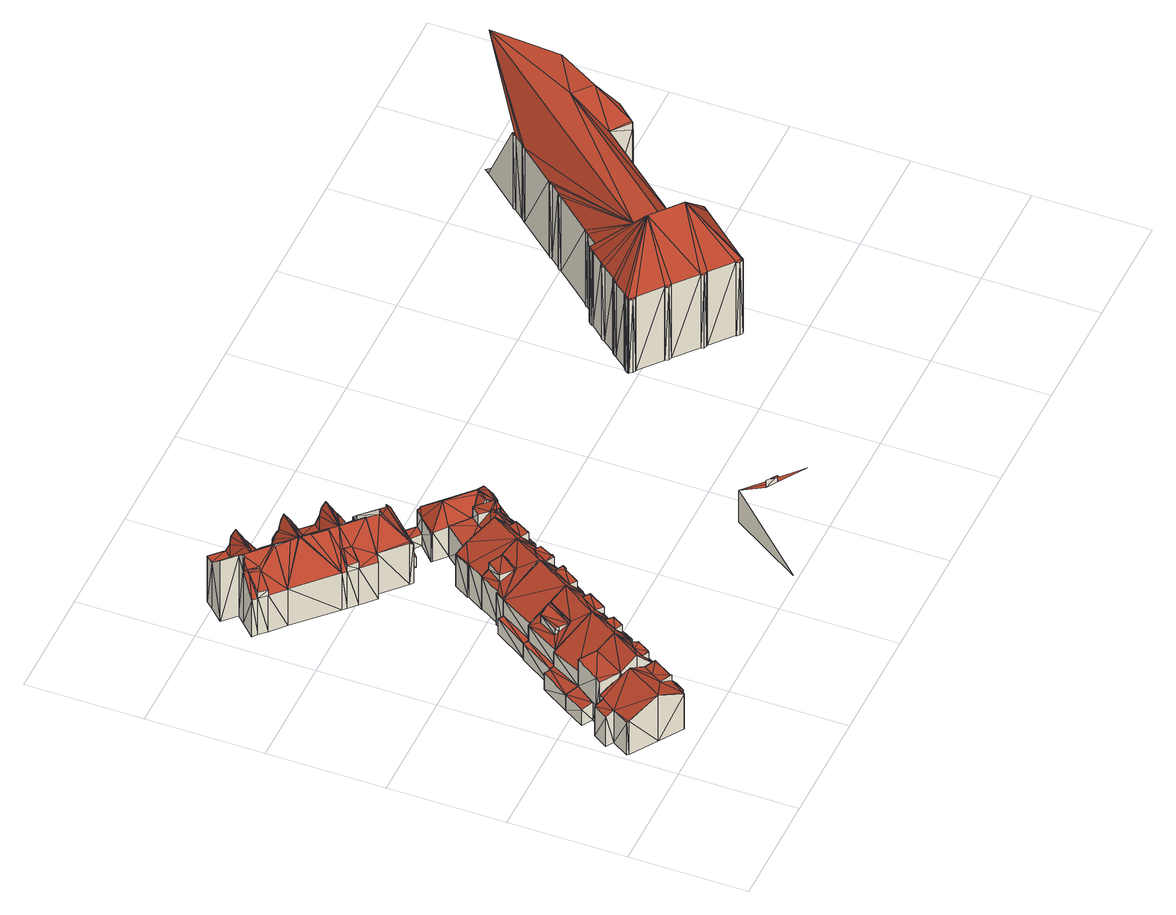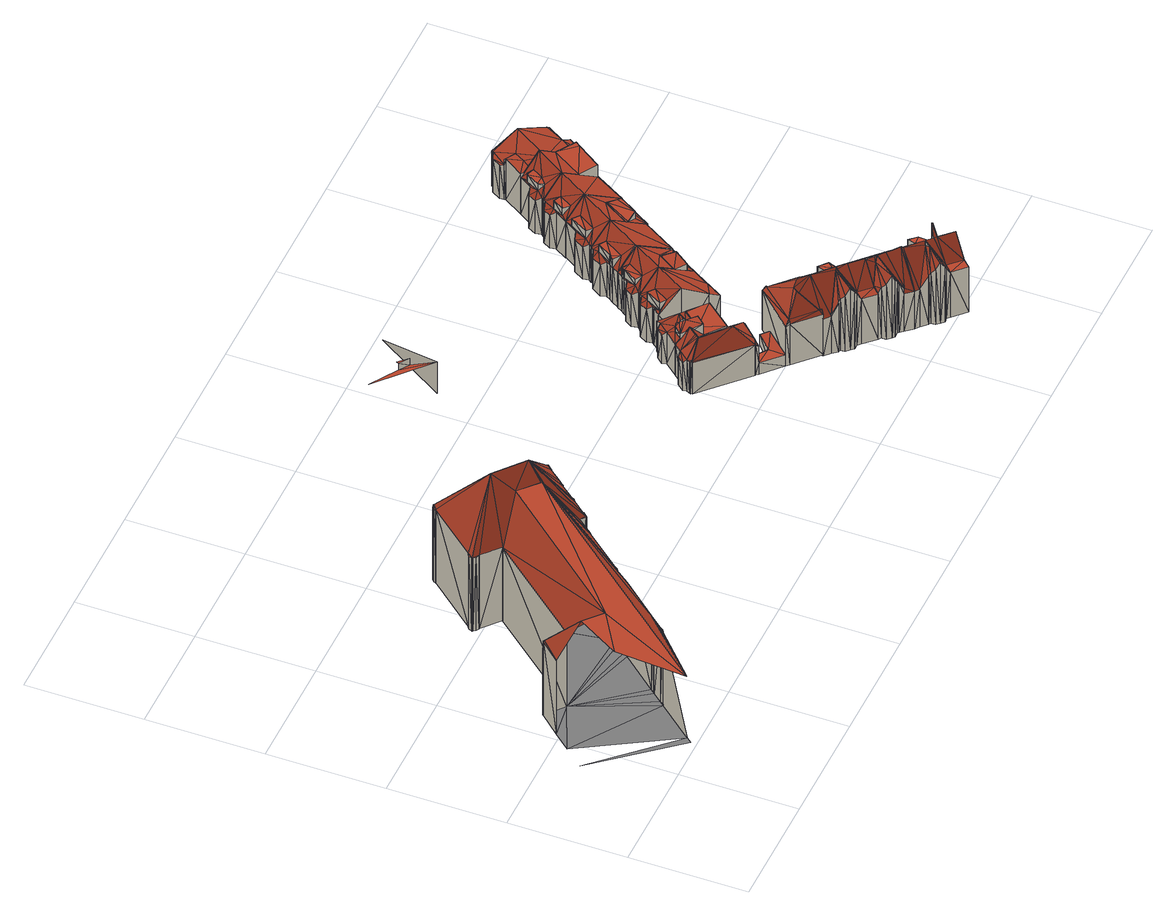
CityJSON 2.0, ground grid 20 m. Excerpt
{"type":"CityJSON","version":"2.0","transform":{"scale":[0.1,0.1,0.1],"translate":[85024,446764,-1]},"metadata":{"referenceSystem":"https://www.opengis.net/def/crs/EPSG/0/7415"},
"CityObjects":{
"building1":{"type":"Building","attributes":{"oorspronkelijk_bouwjaar":1929,"status":"Pand in gebruik","geconstateerd":false,"h_maaiveld":-0.25,"dak_type":"slanted","pw_datum":"2013-12-01","pw_actueel":"yes","pw_bron":"ahn3","reconstructie_methode":"tudelft3d-geoflow","versie_methode":"v21.03.1","kas_warenhuis":false,"ondergronds_type":"above ground","lod11_replace":false,"reconstruction_skipped":false},"geometry":[{"type":"Solid","lod":"2.2","boundaries":[[[[0,1,2]],[[3,4,5]],[[6,4,7]],[[5,4,1]],[[8,4,9]],[[7,4,8]],[[10,6,7]],[[6,1,4]],[[11,12,6]],[[13,12,11]],[[12,1,6]],[[14,15,2]],[[16,15,14]],[[14,2,12]],[[2,1,12]],[[1,17,5]],[[18,3,5]],[[19,18,5]],[[19,5,20]],[[20,5,17]],[[21,0,2]],[[22,21,2]],[[23,7,24]],[[24,7,8]],[[24,8,25]],[[25,8,9]],[[26,4,18]],[[18,4,3]],[[27,28,29]],[[29,28,12]],[[12,28,14]],[[30,6,31]],[[31,6,10]],[[32,1,21]],[[21,1,0]],[[33,11,6]],[[30,33,6]],[[20,17,1]],[[32,20,1]],[[34,15,16]],[[35,34,16]],[[35,16,14]],[[28,35,14]],[[29,12,36]],[[36,12,13]],[[27,37,28]],[[22,2,34]],[[34,2,15]],[[36,13,33]],[[33,13,11]],[[25,9,4]],[[26,25,4]],[[31,10,23]],[[23,10,7]],[[26,30,23]],[[26,32,30]],[[23,30,31]],[[25,26,24]],[[20,32,19]],[[26,23,24]],[[19,32,26]],[[18,19,26]],[[28,34,35]],[[22,34,28]],[[22,37,32]],[[22,28,37]],[[32,37,30]],[[37,38,30]],[[38,33,30]],[[21,22,32]],[[36,33,38]],[[29,38,37]],[[29,36,38]],[[29,37,27]]]],"semantics":{"surfaces":[{"type":"GroundSurface"},{"type":"WallSurface"},{"type":"RoofSurface"}],"values":[[0,0,0,0,0,0,0,0,0,0,0,0,0,0,0,0,1,1,1,1,1,1,1,1,1,1,1,1,1,1,1,1,1,1,1,1,1,1,1,1,1,1,1,1,1,1,1,1,1,1,1,1,1,1,2,2,2,2,2,2,2,2,2,2,2,2,2,2,2,2,2,2,2,2]]}}]},
"building2":{"type":"Building","attributes":{"oorspronkelijk_bouwjaar":1928,"status":"Pand in gebruik","geconstateerd":false,"h_maaiveld":-0.288,"dak_type":"slanted","pw_datum":"2013-12-01","pw_actueel":"yes","pw_bron":"ahn3","reconstructie_methode":"tudelft3d-geoflow","versie_methode":"v21.03.1","kas_warenhuis":false,"ondergronds_type":"above ground","lod11_replace":false,"reconstruction_skipped":false},"geometry":[{"type":"Solid","lod":"2.2","boundaries":[[[[39,40,41]],[[41,40,42]],[[43,39,44]],[[44,39,41]],[[45,41,13]],[[44,41,45]],[[44,45,46]],[[45,47,46]],[[47,48,49]],[[10,48,47]],[[50,51,49]],[[50,49,52]],[[47,49,46]],[[49,51,46]],[[53,50,54]],[[54,50,52]],[[55,46,51]],[[56,57,55]],[[55,57,46]],[[58,47,45]],[[59,58,45]],[[60,44,57]],[[57,44,46]],[[61,49,62]],[[62,49,48]],[[63,64,65]],[[66,63,65]],[[67,62,68]],[[68,62,10]],[[10,62,48]],[[54,52,49]],[[61,54,49]],[[55,51,53]],[[53,51,50]],[[69,13,70]],[[70,13,41]],[[70,41,71]],[[71,41,42]],[[66,65,72]],[[73,66,72]],[[74,75,63]],[[63,75,64]],[[75,74,76]],[[59,45,69]],[[69,45,13]],[[77,43,44]],[[60,77,44]],[[73,72,78]],[[68,10,58]],[[58,10,47]],[[71,42,79]],[[79,42,40]],[[79,40,39]],[[80,79,39]],[[80,39,43]],[[77,80,43]],[[56,55,67]],[[67,55,62]],[[59,60,58]],[[58,60,57]],[[62,55,61]],[[61,53,54]],[[61,55,53]],[[73,78,66]],[[66,78,63]],[[63,78,76]],[[74,63,76]],[[76,78,59]],[[70,71,65]],[[80,77,72]],[[80,65,79]],[[65,71,79]],[[76,59,69]],[[70,64,69]],[[78,60,59]],[[72,77,60]],[[78,72,60]],[[65,80,72]],[[64,70,65]],[[75,76,69]],[[64,75,69]],[[56,67,57]],[[57,67,58]],[[58,67,68]]]],"semantics":{"surfaces":[{"type":"GroundSurface"},{"type":"WallSurface"},{"type":"RoofSurface"}],"values":[[0,0,0,0,0,0,0,0,0,0,0,0,0,0,1,1,1,1,1,1,1,1,1,1,1,1,1,1,1,1,1,1,1,1,1,1,1,1,1,1,1,1,1,1,1,1,1,1,1,1,1,1,1,1,1,1,1,1,2,2,2,2,2,2,2,2,2,2,2,2,2,2,2,2,2,2,2,2,2,2,2,2,2,2]]}}]},
"building3":{"type":"Building","attributes":{"oorspronkelijk_bouwjaar":1928,"status":"Pand in gebruik","geconstateerd":false,"h_maaiveld":-0.272,"dak_type":"slanted","pw_datum":"2013-12-01","pw_actueel":"yes","pw_bron":"ahn3","reconstructie_methode":"tudelft3d-geoflow","versie_methode":"v21.03.1","kas_warenhuis":false,"ondergronds_type":"above ground","lod11_replace":false,"reconstruction_skipped":false},"geometry":[{"type":"Solid","lod":"2.2","boundaries":[[[[50,81,82]],[[83,82,84]],[[51,50,82]],[[51,82,83]],[[51,83,85]],[[86,85,87]],[[88,89,86]],[[88,86,90]],[[89,44,86]],[[44,85,86]],[[51,85,44]],[[44,89,43]],[[91,89,92]],[[92,89,88]],[[93,90,86]],[[94,93,86]],[[95,83,96]],[[96,83,84]],[[96,84,97]],[[97,84,82]],[[98,95,99]],[[100,98,99]],[[94,86,101]],[[101,86,87]],[[100,99,44]],[[60,100,44]],[[44,99,51]],[[102,85,98]],[[98,85,95]],[[95,85,83]],[[101,87,85]],[[102,101,85]],[[92,88,93]],[[93,88,90]],[[103,81,104]],[[104,81,50]],[[77,43,91]],[[91,43,89]],[[104,50,51]],[[99,104,51]],[[97,82,103]],[[103,82,81]],[[60,44,77]],[[77,44,43]],[[105,106,107]],[[108,109,110]],[[106,105,109]],[[108,106,109]],[[97,103,104]],[[97,104,99]],[[97,99,95]],[[96,97,95]],[[60,102,100]],[[100,102,98]],[[106,108,107]],[[107,108,110]],[[91,105,107]],[[94,101,109]],[[77,107,60]],[[93,105,92]],[[91,107,77]],[[94,105,93]],[[110,101,102]],[[60,107,102]],[[109,101,110]],[[107,110,102]],[[92,105,91]],[[105,94,109]]]],"semantics":{"surfaces":[{"type":"GroundSurface"},{"type":"WallSurface"},{"type":"RoofSurface"}],"values":[[0,0,0,0,0,0,0,0,0,0,0,0,1,1,1,1,1,1,1,1,1,1,1,1,1,1,1,1,1,1,1,1,1,1,1,1,1,1,1,1,1,1,1,1,1,1,1,1,2,2,2,2,2,2,2,2,2,2,2,2,2,2,2,2,2,2,2,2]]}}]},
"building4":{"type":"Building","attributes":{"oorspronkelijk_bouwjaar":1928,"status":"Pand in gebruik","geconstateerd":false,"h_maaiveld":-0.077,"dak_type":"slanted","pw_datum":"2013-12-01","pw_actueel":"yes","pw_bron":"ahn3","reconstructie_methode":"tudelft3d-geoflow","versie_methode":"v21.03.1","kas_warenhuis":false,"ondergronds_type":"above ground","lod11_replace":false,"reconstruction_skipped":false},"geometry":[{"type":"Solid","lod":"2.2","boundaries":[[[[111,112,113]],[[114,113,115]],[[114,111,113]],[[116,115,117]],[[118,116,119]],[[120,119,121]],[[122,123,120]],[[123,118,120]],[[118,119,120]],[[116,117,119]],[[114,115,116]],[[116,118,124]],[[125,121,119]],[[126,125,119]],[[127,128,116]],[[129,127,116]],[[116,128,114]],[[130,124,118]],[[131,130,118]],[[132,117,133]],[[134,132,133]],[[133,117,115]],[[126,119,132]],[[135,126,132]],[[132,119,117]],[[129,116,130]],[[130,116,124]],[[136,137,138]],[[133,115,139]],[[140,133,139]],[[139,115,113]],[[137,136,141]],[[142,137,141]],[[143,123,122]],[[144,143,122]],[[145,146,147]],[[148,145,147]],[[149,120,121]],[[125,149,121]],[[131,118,143]],[[143,118,123]],[[144,122,120]],[[149,144,120]],[[142,141,150]],[[151,112,111]],[[152,151,111]],[[140,139,128]],[[127,140,128]],[[135,132,153]],[[154,135,153]],[[152,111,114]],[[128,152,114]],[[139,113,151]],[[151,113,112]],[[134,133,145]],[[145,133,146]],[[148,147,155]],[[156,148,155]],[[154,153,157]],[[156,155,157]],[[139,151,152]],[[128,139,152]],[[127,157,155]],[[127,155,147]],[[127,154,157]],[[154,129,126]],[[140,147,146]],[[140,146,133]],[[127,147,140]],[[129,154,127]],[[126,135,154]],[[157,145,156]],[[157,134,145]],[[156,145,148]],[[132,134,157]],[[132,157,153]],[[137,142,138]],[[138,142,150]],[[141,144,149]],[[126,150,125]],[[141,143,144]],[[131,143,141]],[[130,138,129]],[[150,149,125]],[[129,150,126]],[[141,149,150]],[[138,150,129]],[[136,138,130]],[[131,136,130]],[[136,131,141]]]],"semantics":{"surfaces":[{"type":"GroundSurface"},{"type":"WallSurface"},{"type":"RoofSurface"}],"values":[[0,0,0,0,0,0,0,0,0,0,0,0,1,1,1,1,1,1,1,1,1,1,1,1,1,1,1,1,1,1,1,1,1,1,1,1,1,1,1,1,1,1,1,1,1,1,1,1,1,1,1,1,1,1,1,1,1,1,1,1,2,2,2,2,2,2,2,2,2,2,2,2,2,2,2,2,2,2,2,2,2,2,2,2,2,2,2,2,2,2]]}}]},
"building5":{"type":"Building","attributes":{"oorspronkelijk_bouwjaar":1928,"status":"Pand in gebruik","geconstateerd":false,"h_maaiveld":0.077,"dak_type":"slanted","pw_datum":"2013-12-01","pw_actueel":"yes","pw_bron":"ahn3","reconstructie_methode":"tudelft3d-geoflow","versie_methode":"v21.03.1","kas_warenhuis":false,"ondergronds_type":"above ground","lod11_replace":false,"reconstruction_skipped":false},"geometry":[{"type":"MultiSurface","lod":"2.2","boundaries":[[[158,159,160]],[[161,160,162]],[[161,158,160]],[[161,163,164]],[[160,165,162]],[[166,167,168]],[[169,167,166]],[[167,162,168]],[[163,162,167]],[[163,167,170]],[[161,162,163]],[[164,163,171]],[[171,163,172]],[[173,172,163]],[[174,173,163]],[[175,176,177]],[[178,179,180]],[[181,178,180]],[[182,158,161]],[[183,182,161]],[[183,161,164]],[[184,183,164]],[[185,170,178]],[[178,170,167]],[[176,171,172]],[[173,176,172]],[[181,180,162]],[[126,181,162]],[[162,180,168]],[[174,163,185]],[[185,163,170]],[[125,165,186]],[[186,165,160]],[[187,169,166]],[[151,187,166]],[[188,184,176]],[[175,188,176]],[[171,184,164]],[[176,184,171]],[[189,190,188]],[[188,190,184]],[[151,166,180]],[[180,166,168]],[[179,167,187]],[[187,167,169]],[[191,192,193]],[[126,162,125]],[[125,162,165]],[[186,160,194]],[[194,160,159]],[[192,191,190]],[[189,192,190]],[[194,159,182]],[[182,159,158]],[[179,187,151]],[[180,179,151]],[[126,174,178]],[[181,126,178]],[[178,174,185]],[[191,182,183]],[[190,183,184]],[[191,194,182]],[[191,183,190]],[[186,194,191]],[[186,191,193]],[[125,193,126]],[[193,177,174]],[[177,176,173]],[[177,173,174]],[[193,174,126]],[[186,193,125]],[[192,189,193]],[[177,189,175]],[[175,189,188]],[[177,193,189]]],"semantics":{"surfaces":[{"type":"GroundSurface"},{"type":"WallSurface"},{"type":"RoofSurface"}],"values":[0,0,0,0,0,0,0,0,0,0,0,0,0,1,1,1,1,1,1,1,1,1,1,1,1,1,1,1,1,1,1,1,1,1,1,1,1,1,1,1,1,1,1,1,1,1,1,1,1,1,1,1,1,1,2,2,2,2,2,2,2,2,2,2,2,2,2,2,2,2,2,2,2,2,2]}}]},
"building6":{"type":"Building","attributes":{"oorspronkelijk_bouwjaar":1922,"status":"Pand in gebruik","geconstateerd":false,"h_maaiveld":-0.204,"dak_type":"slanted","pw_datum":"2013-12-01","pw_actueel":"yes","pw_bron":"ahn3","reconstructie_methode":"tudelft3d-geoflow","versie_methode":"v21.03.1","kas_warenhuis":false,"ondergronds_type":"above ground","lod11_replace":false,"reconstruction_skipped":false},"geometry":[{"type":"Solid","lod":"2.2","boundaries":[[[[195,196,197]],[[198,199,200]],[[200,199,197]],[[199,195,197]],[[201,195,199]],[[202,203,201]],[[204,201,205]],[[206,202,204]],[[203,207,208]],[[207,203,209]],[[202,201,204]],[[208,207,210]],[[203,208,201]],[[211,195,212]],[[208,195,201]],[[213,195,211]],[[212,195,208]],[[211,212,214]],[[215,214,212]],[[216,215,212]],[[216,212,208]],[[217,216,208]],[[217,208,210]],[[218,217,210]],[[218,210,207]],[[219,218,207]],[[220,209,221]],[[221,209,203]],[[221,203,222]],[[222,203,202]],[[222,202,206]],[[223,222,206]],[[224,197,196]],[[225,224,196]],[[226,201,199]],[[227,228,226]],[[226,228,201]],[[229,230,231]],[[232,205,228]],[[228,205,201]],[[233,234,235]],[[235,234,236]],[[219,207,220]],[[220,207,209]],[[223,206,237]],[[237,206,204]],[[238,195,239]],[[239,195,213]],[[225,196,195]],[[238,225,195]],[[239,213,240]],[[240,213,211]],[[226,199,241]],[[241,199,198]],[[242,243,244]],[[234,233,244]],[[243,242,245]],[[245,242,224]],[[197,242,200]],[[224,242,197]],[[240,211,214]],[[215,240,214]],[[237,204,205]],[[232,237,205]],[[241,198,200]],[[242,241,200]],[[227,226,229]],[[229,226,230]],[[245,224,246]],[[235,236,246]],[[247,248,249]],[[248,247,250]],[[235,246,251]],[[230,244,233]],[[224,225,246]],[[241,244,226]],[[242,244,241]],[[226,244,230]],[[233,235,231]],[[230,233,231]],[[251,246,238]],[[231,235,251]],[[246,225,238]],[[245,246,243]],[[244,246,236]],[[234,244,236]],[[243,246,244]],[[238,239,251]],[[251,240,247]],[[251,239,240]],[[227,229,228]],[[251,247,249]],[[228,229,231]],[[232,228,237]],[[228,252,237]],[[231,249,252]],[[228,231,252]],[[251,249,231]],[[219,250,218]],[[218,250,217]],[[216,217,247]],[[216,247,240]],[[215,216,240]],[[217,250,247]],[[237,252,222]],[[223,237,222]],[[248,250,249]],[[221,250,220]],[[220,250,219]],[[221,222,252]],[[221,252,250]],[[252,249,250]]]],"semantics":{"surfaces":[{"type":"GroundSurface"},{"type":"WallSurface"},{"type":"RoofSurface"}],"values":[[0,0,0,0,0,0,0,0,0,0,0,0,0,0,0,0,0,0,1,1,1,1,1,1,1,1,1,1,1,1,1,1,1,1,1,1,1,1,1,1,1,1,1,1,1,1,1,1,1,1,1,1,1,1,1,1,1,1,1,1,1,1,1,1,1,1,1,1,1,1,1,1,2,2,2,2,2,2,2,2,2,2,2,2,2,2,2,2,2,2,2,2,2,2,2,2,2,2,2,2,2,2,2,2,2,2,2,2,2,2,2,2]]}}]},
"building7":{"type":"Building","attributes":{"oorspronkelijk_bouwjaar":1922,"status":"Pand in gebruik","geconstateerd":false,"h_maaiveld":-0.198,"dak_type":"slanted","pw_datum":"2013-12-01","pw_actueel":"yes","pw_bron":"ahn3","reconstructie_methode":"tudelft3d-geoflow","versie_methode":"v21.03.1","kas_warenhuis":false,"ondergronds_type":"above ground","lod11_replace":false,"reconstruction_skipped":false},"geometry":[{"type":"Solid","lod":"2.2","boundaries":[[[[196,253,254]],[[253,255,256]],[[254,253,257]],[[258,254,259]],[[196,254,258]],[[253,213,255]],[[256,255,260]],[[257,253,261]],[[253,256,261]],[[261,262,263]],[[257,261,264]],[[261,263,265]],[[263,266,265]],[[265,267,264]],[[261,265,264]],[[268,267,265]],[[269,268,265]],[[269,265,266]],[[270,269,266]],[[271,260,272]],[[273,271,272]],[[272,260,255]],[[274,254,257]],[[275,276,274]],[[274,276,254]],[[239,213,253]],[[277,239,278]],[[278,239,253]],[[279,256,260]],[[271,279,260]],[[280,196,258]],[[281,280,258]],[[275,274,282]],[[283,275,282]],[[284,285,286]],[[287,284,286]],[[283,282,285]],[[284,283,285]],[[274,257,288]],[[288,257,264]],[[289,263,290]],[[290,263,262]],[[291,259,276]],[[276,259,254]],[[278,253,280]],[[280,253,196]],[[287,286,292]],[[277,278,292]],[[272,255,239]],[[239,255,213]],[[288,293,294]],[[281,258,259]],[[291,281,259]],[[293,288,268]],[[268,288,267]],[[267,288,264]],[[273,272,295]],[[296,273,295]],[[296,295,297]],[[298,261,279]],[[279,261,256]],[[290,262,298]],[[298,262,261]],[[270,266,263]],[[289,270,263]],[[274,288,294]],[[282,294,285]],[[282,274,294]],[[272,239,297]],[[286,297,292]],[[295,272,297]],[[297,239,277]],[[292,297,277]],[[294,286,285]],[[270,289,294]],[[294,289,286]],[[269,294,293]],[[270,294,269]],[[269,293,268]],[[286,289,298]],[[298,289,290]],[[286,298,279]],[[286,279,296]],[[296,271,273]],[[286,296,297]],[[296,279,271]],[[283,281,276]],[[283,284,281]],[[276,281,291]],[[283,276,275]],[[284,280,281]],[[278,280,292]],[[287,280,284]],[[292,280,287]]]],"semantics":{"surfaces":[{"type":"GroundSurface"},{"type":"WallSurface"},{"type":"RoofSurface"}],"values":[[0,0,0,0,0,0,0,0,0,0,0,0,0,0,0,1,1,1,1,1,1,1,1,1,1,1,1,1,1,1,1,1,1,1,1,1,1,1,1,1,1,1,1,1,1,1,1,1,1,1,1,1,1,1,1,1,1,1,1,1,1,1,1,1,1,2,2,2,2,2,2,2,2,2,2,2,2,2,2,2,2,2,2,2,2,2,2,2,2,2,2,2,2,2]]}}]},
"building8":{"type":"Building","attributes":{"oorspronkelijk_bouwjaar":1928,"status":"Pand in gebruik","geconstateerd":false,"h_maaiveld":0.03,"dak_type":"slanted","pw_datum":"2013-12-01","pw_actueel":"yes","pw_bron":"ahn3","reconstructie_methode":"tudelft3d-geoflow","versie_methode":"v21.03.1","kas_warenhuis":false,"ondergronds_type":"above ground","lod11_replace":false,"reconstruction_skipped":false},"geometry":[{"type":"Solid","lod":"2.2","boundaries":[[[[299,300,301]],[[302,301,303]],[[304,299,301]],[[305,301,302]],[[304,301,305]],[[304,305,306]],[[307,306,308]],[[309,310,307]],[[311,310,309]],[[310,306,307]],[[304,306,310]],[[304,310,312]],[[304,312,313]],[[304,313,314]],[[315,309,307]],[[316,315,307]],[[317,300,299]],[[318,317,299]],[[319,303,301]],[[320,319,301]],[[316,307,321]],[[321,307,308]],[[318,299,304]],[[322,318,304]],[[320,301,317]],[[317,301,300]],[[323,302,319]],[[319,302,303]],[[173,314,313]],[[324,173,313]],[[325,326,327]],[[328,325,327]],[[322,304,173]],[[173,304,314]],[[329,330,326]],[[325,329,326]],[[331,306,332]],[[333,331,332]],[[332,306,305]],[[321,308,306]],[[331,321,306]],[[334,323,335]],[[335,323,336]],[[333,332,337]],[[337,332,338]],[[332,305,323]],[[334,332,323]],[[323,305,302]],[[337,338,339]],[[335,336,339]],[[328,327,340]],[[341,311,309]],[[315,341,309]],[[342,324,330]],[[329,342,330]],[[312,324,313]],[[330,324,312]],[[324,342,343]],[[330,312,310]],[[344,330,310]],[[344,310,341]],[[341,310,311]],[[335,339,332]],[[332,339,338]],[[332,334,335]],[[336,320,318]],[[333,337,331]],[[336,318,339]],[[331,337,322]],[[318,337,339]],[[319,336,323]],[[320,336,319]],[[318,320,317]],[[322,337,318]],[[325,328,340]],[[325,340,343]],[[325,343,342]],[[329,325,342]],[[341,315,327]],[[327,315,316]],[[344,326,330]],[[340,321,331]],[[343,340,322]],[[344,341,327]],[[324,343,173]],[[343,322,173]],[[340,316,321]],[[322,340,331]],[[327,316,340]],[[326,344,327]]]],"semantics":{"surfaces":[{"type":"GroundSurface"},{"type":"WallSurface"},{"type":"RoofSurface"}],"values":[[0,0,0,0,0,0,0,0,0,0,0,0,0,0,1,1,1,1,1,1,1,1,1,1,1,1,1,1,1,1,1,1,1,1,1,1,1,1,1,1,1,1,1,1,1,1,1,1,1,1,1,1,1,1,1,1,1,1,1,1,1,1,2,2,2,2,2,2,2,2,2,2,2,2,2,2,2,2,2,2,2,2,2,2,2,2,2,2,2,2]]}}]},
"building9":{"type":"Building","attributes":{"oorspronkelijk_bouwjaar":1922,"status":"Pand in gebruik","geconstateerd":false,"h_maaiveld":-0.164,"dak_type":"slanted","pw_datum":"2013-12-01","pw_actueel":"yes","pw_bron":"ahn3","reconstructie_methode":"tudelft3d-geoflow","versie_methode":"v21.03.1","kas_warenhuis":false,"ondergronds_type":"above ground","lod11_replace":false,"reconstruction_skipped":false},"geometry":[{"type":"Solid","lod":"2.2","boundaries":[[[[345,346,347]],[[347,346,348]],[[259,349,258]],[[259,347,349]],[[345,347,259]],[[259,254,350]],[[351,352,353]],[[354,350,267]],[[259,350,354]],[[259,354,355]],[[351,353,355]],[[355,356,351]],[[353,259,355]],[[345,259,353]],[[345,353,357]],[[345,357,358]],[[357,359,358]],[[345,358,360]],[[361,348,346]],[[362,361,346]],[[363,357,353]],[[364,363,353]],[[364,353,352]],[[365,364,352]],[[365,352,351]],[[366,365,351]],[[367,355,368]],[[368,355,354]],[[369,254,370]],[[370,254,259]],[[362,346,345]],[[371,362,372]],[[372,362,345]],[[373,374,375]],[[375,374,376]],[[366,351,377]],[[377,351,356]],[[378,347,348]],[[361,378,348]],[[379,360,380]],[[380,360,358]],[[381,380,382]],[[382,380,359]],[[359,380,358]],[[370,259,383]],[[383,259,258]],[[375,376,384]],[[384,376,385]],[[384,385,378]],[[386,384,378]],[[347,385,349]],[[378,385,347]],[[377,356,367]],[[367,356,355]],[[371,372,387]],[[388,267,350]],[[389,388,350]],[[389,350,254]],[[369,389,254]],[[368,354,267]],[[388,368,267]],[[383,258,349]],[[385,383,349]],[[382,359,363]],[[363,359,357]],[[381,390,380]],[[372,345,379]],[[379,345,360]],[[386,378,391]],[[392,386,391]],[[392,391,374]],[[373,392,374]],[[393,368,389]],[[389,368,388]],[[373,386,392]],[[375,384,373]],[[373,384,386]],[[377,394,366]],[[377,367,394]],[[366,394,395]],[[368,393,367]],[[367,393,394]],[[395,394,387]],[[379,380,372]],[[393,370,394]],[[369,370,393]],[[380,390,372]],[[395,387,372]],[[390,395,372]],[[394,370,387]],[[369,393,389]],[[366,395,390]],[[365,390,364]],[[365,366,390]],[[363,390,381]],[[382,363,381]],[[364,390,363]],[[387,391,371]],[[376,383,385]],[[374,391,387]],[[361,362,378]],[[362,391,378]],[[371,391,362]],[[387,376,374]],[[370,376,387]],[[383,376,370]]]],"semantics":{"surfaces":[{"type":"GroundSurface"},{"type":"WallSurface"},{"type":"RoofSurface"}],"values":[[0,0,0,0,0,0,0,0,0,0,0,0,0,0,0,0,0,0,1,1,1,1,1,1,1,1,1,1,1,1,1,1,1,1,1,1,1,1,1,1,1,1,1,1,1,1,1,1,1,1,1,1,1,1,1,1,1,1,1,1,1,1,1,1,1,1,1,1,1,1,1,1,2,2,2,2,2,2,2,2,2,2,2,2,2,2,2,2,2,2,2,2,2,2,2,2,2,2,2,2,2,2,2,2,2,2]]}}]},
"building10":{"type":"Building","attributes":{"oorspronkelijk_bouwjaar":1928,"status":"Pand in gebruik","geconstateerd":false,"h_maaiveld":-0.159,"dak_type":"slanted","pw_datum":"2013-12-01","pw_actueel":"yes","pw_bron":"ahn3","reconstructie_methode":"tudelft3d-geoflow","versie_methode":"v21.03.1","kas_warenhuis":false,"ondergronds_type":"above ground","lod11_replace":false,"reconstruction_skipped":false},"geometry":[{"type":"Solid","lod":"2.2","boundaries":[[[[396,397,398]],[[399,400,401]],[[398,397,400]],[[402,403,404]],[[398,400,399]],[[405,399,406]],[[407,408,405]],[[409,405,410]],[[407,405,409]],[[408,399,405]],[[398,399,408]],[[411,404,412]],[[398,408,403]],[[404,408,412]],[[403,408,404]],[[413,400,414]],[[414,400,397]],[[415,398,416]],[[416,398,403]],[[416,403,417]],[[417,403,402]],[[418,404,419]],[[419,404,411]],[[420,407,421]],[[421,407,409]],[[419,411,422]],[[422,411,412]],[[422,412,408]],[[423,422,408]],[[423,408,420]],[[420,408,407]],[[321,401,413]],[[413,401,400]],[[424,425,426]],[[425,424,427]],[[428,425,427]],[[428,427,429]],[[331,399,321]],[[321,399,401]],[[414,397,430]],[[430,397,396]],[[430,396,398]],[[415,430,398]],[[417,402,418]],[[418,402,404]],[[319,406,399]],[[331,319,399]],[[431,405,406]],[[319,431,406]],[[432,410,405]],[[431,432,405]],[[421,409,410]],[[432,421,410]],[[331,423,420]],[[432,431,421]],[[319,331,431]],[[431,331,420]],[[421,431,420]],[[425,428,426]],[[426,428,429]],[[422,423,429]],[[414,430,424]],[[413,414,424]],[[419,422,418]],[[430,415,424]],[[413,426,321]],[[413,424,426]],[[423,426,429]],[[418,422,429]],[[417,418,427]],[[426,423,331]],[[418,429,427]],[[417,427,416]],[[331,321,426]],[[415,416,427]],[[424,415,427]]]],"semantics":{"surfaces":[{"type":"GroundSurface"},{"type":"WallSurface"},{"type":"RoofSurface"}],"values":[[0,0,0,0,0,0,0,0,0,0,0,0,0,0,0,1,1,1,1,1,1,1,1,1,1,1,1,1,1,1,1,1,1,1,1,1,1,1,1,1,1,1,1,1,1,1,1,1,1,1,1,1,1,2,2,2,2,2,2,2,2,2,2,2,2,2,2,2,2,2,2,2,2,2,2,2]]}}]},
"building11":{"type":"Building","attributes":{"oorspronkelijk_bouwjaar":1920,"status":"Pand in gebruik","geconstateerd":false,"h_maaiveld":-0.114,"dak_type":"slanted","pw_datum":"2013-12-01","pw_actueel":"yes","pw_bron":"ahn3","reconstructie_methode":"tudelft3d-geoflow","versie_methode":"v21.03.1","kas_warenhuis":false,"ondergronds_type":"above ground","lod11_replace":false,"reconstruction_skipped":false},"geometry":[{"type":"Solid","lod":"2.2","boundaries":[[[[433,434,435]],[[436,437,438]],[[435,434,439]],[[435,438,437]],[[435,437,433]],[[437,440,433]],[[441,438,435]],[[442,441,443]],[[443,441,435]],[[444,445,446]],[[446,445,447]],[[448,449,450]],[[450,437,436]],[[450,449,437]],[[372,433,451]],[[451,433,440]],[[451,440,437]],[[449,451,437]],[[445,434,433]],[[372,445,433]],[[449,448,452]],[[443,435,439]],[[453,443,439]],[[442,443,454]],[[445,439,434]],[[444,453,445]],[[445,453,439]],[[446,447,455]],[[456,446,455]],[[450,436,438]],[[441,450,438]],[[456,455,457]],[[457,455,372]],[[372,455,445]],[[445,455,447]],[[458,457,372]],[[458,372,451]],[[452,451,449]],[[452,458,451]],[[450,441,454]],[[448,450,452]],[[454,441,442]],[[457,454,456]],[[458,452,457]],[[452,450,454]],[[457,452,454]],[[444,446,453]],[[454,446,456]],[[454,443,446]],[[443,453,446]]]],"semantics":{"surfaces":[{"type":"GroundSurface"},{"type":"WallSurface"},{"type":"RoofSurface"}],"values":[[0,0,0,0,0,0,1,1,1,1,1,1,1,1,1,1,1,1,1,1,1,1,1,1,1,1,1,1,1,1,1,1,2,2,2,2,2,2,2,2,2,2,2,2,2,2,2,2,2,2]]}}]},
"building12":{"type":"Building","attributes":{"oorspronkelijk_bouwjaar":1920,"status":"Pand in gebruik","geconstateerd":false,"h_maaiveld":-0.069,"dak_type":"slanted","pw_datum":"2013-12-01","pw_actueel":"yes","pw_bron":"ahn3","reconstructie_methode":"tudelft3d-geoflow","versie_methode":"v21.03.1","kas_warenhuis":false,"ondergronds_type":"above ground","lod11_replace":false,"reconstruction_skipped":false},"geometry":[{"type":"Solid","lod":"2.2","boundaries":[[[[459,460,461]],[[462,463,464]],[[459,465,460]],[[463,465,459]],[[466,464,463]],[[463,462,467]],[[462,468,467]],[[468,469,467]],[[467,470,465]],[[463,467,465]],[[471,470,467]],[[472,463,459]],[[473,472,459]],[[473,459,461]],[[474,473,461]],[[475,472,476]],[[474,461,460]],[[477,474,460]],[[478,479,480]],[[479,478,476]],[[481,465,482]],[[482,465,470]],[[477,460,481]],[[481,460,465]],[[472,466,463]],[[475,483,472]],[[472,483,466]],[[484,462,485]],[[485,462,464]],[[482,470,486]],[[486,470,471]],[[486,471,467]],[[487,486,467]],[[485,464,483]],[[483,464,466]],[[488,489,490]],[[491,492,490]],[[493,494,495]],[[495,494,496]],[[494,493,497]],[[489,488,497]],[[498,499,500]],[[500,499,484]],[[462,484,468]],[[484,499,468]],[[501,469,468]],[[499,501,468]],[[500,484,491]],[[491,484,492]],[[495,496,498]],[[498,496,499]],[[487,467,501]],[[501,467,469]],[[479,476,472]],[[502,479,473]],[[473,479,472]],[[477,473,474]],[[502,473,477]],[[476,483,475]],[[476,478,480]],[[484,485,492]],[[480,492,483]],[[476,480,483]],[[492,485,483]],[[488,490,502]],[[479,492,480]],[[479,490,492]],[[502,490,479]],[[496,501,499]],[[487,501,496]],[[502,494,497]],[[487,496,494]],[[502,477,481]],[[502,497,488]],[[502,481,494]],[[482,487,481]],[[486,487,482]],[[481,487,494]],[[489,498,490]],[[489,497,498]],[[490,498,500]],[[493,495,497]],[[490,500,491]],[[497,495,498]]]],"semantics":{"surfaces":[{"type":"GroundSurface"},{"type":"WallSurface"},{"type":"RoofSurface"}],"values":[[0,0,0,0,0,0,0,0,0,0,0,1,1,1,1,1,1,1,1,1,1,1,1,1,1,1,1,1,1,1,1,1,1,1,1,1,1,1,1,1,1,1,1,1,1,1,1,1,1,1,1,1,1,2,2,2,2,2,2,2,2,2,2,2,2,2,2,2,2,2,2,2,2,2,2,2,2,2,2,2,2,2,2,2]]}}]},
"building13":{"type":"Building","attributes":{"oorspronkelijk_bouwjaar":1920,"status":"Pand in gebruik","geconstateerd":false,"h_maaiveld":-0.069,"dak_type":"slanted","pw_datum":"2013-12-01","pw_actueel":"yes","pw_bron":"ahn3","reconstructie_methode":"tudelft3d-geoflow","versie_methode":"v21.03.1","kas_warenhuis":false,"ondergronds_type":"above ground","lod11_replace":false,"reconstruction_skipped":false},"geometry":[{"type":"Solid","lod":"2.2","boundaries":[[[[503,504,505]],[[506,507,508]],[[509,506,505]],[[505,510,509]],[[511,512,507]],[[511,507,506]],[[506,508,505]],[[469,508,507]],[[508,513,505]],[[513,503,505]],[[464,503,513]],[[514,503,464]],[[514,515,516]],[[515,514,464]],[[517,503,514]],[[518,514,519]],[[517,514,518]],[[519,520,521]],[[519,521,438]],[[518,519,438]],[[522,517,523]],[[524,522,523]],[[523,517,518]],[[525,515,464]],[[526,525,464]],[[526,464,513]],[[527,526,513]],[[528,529,530]],[[531,528,530]],[[532,438,533]],[[533,438,521]],[[534,520,519]],[[535,534,519]],[[529,505,536]],[[536,505,504]],[[501,469,507]],[[537,501,507]],[[537,507,538]],[[538,507,512]],[[535,519,514]],[[539,535,514]],[[524,523,540]],[[540,523,539]],[[538,512,511]],[[541,538,511]],[[541,511,506]],[[542,541,506]],[[542,506,509]],[[543,542,509]],[[543,509,510]],[[544,543,510]],[[529,510,505]],[[528,544,529]],[[529,544,510]],[[545,546,547]],[[548,503,522]],[[522,503,517]],[[549,527,508]],[[508,527,513]],[[531,530,546]],[[545,531,546]],[[546,530,550]],[[546,550,551]],[[551,550,552]],[[549,508,501]],[[501,508,469]],[[536,504,548]],[[548,504,503]],[[540,539,553]],[[553,539,516]],[[516,539,514]],[[553,516,515]],[[525,553,515]],[[551,552,527]],[[533,521,520]],[[534,533,520]],[[523,518,438]],[[532,523,438]],[[534,535,533]],[[533,535,532]],[[523,535,539]],[[532,535,523]],[[554,522,540]],[[525,554,540]],[[540,522,524]],[[525,540,553]],[[549,501,537]],[[541,537,538]],[[547,549,537]],[[542,537,541]],[[531,537,542]],[[544,528,543]],[[528,542,543]],[[531,542,528]],[[547,537,545]],[[545,537,531]],[[549,547,551]],[[527,549,551]],[[551,547,546]],[[527,552,554]],[[554,552,530]],[[530,552,550]],[[554,526,527]],[[525,526,554]],[[536,548,529]],[[529,548,554]],[[554,548,522]],[[529,554,530]]]],"semantics":{"surfaces":[{"type":"GroundSurface"},{"type":"WallSurface"},{"type":"RoofSurface"}],"values":[[0,0,0,0,0,0,0,0,0,0,0,0,0,0,0,0,0,0,0,0,1,1,1,1,1,1,1,1,1,1,1,1,1,1,1,1,1,1,1,1,1,1,1,1,1,1,1,1,1,1,1,1,1,1,1,1,1,1,1,1,1,1,1,1,1,1,1,1,1,1,1,1,1,1,1,1,1,1,2,2,2,2,2,2,2,2,2,2,2,2,2,2,2,2,2,2,2,2,2,2,2,2,2,2,2,2,2,2]]}}]},
"building14":{"type":"Building","attributes":{"oorspronkelijk_bouwjaar":1928,"status":"Pand in gebruik","geconstateerd":false,"h_maaiveld":-0.438,"dak_type":"slanted","pw_datum":"2013-12-01","pw_actueel":"yes","pw_bron":"ahn3","reconstructie_methode":"tudelft3d-geoflow","versie_methode":"v21.03.1","kas_warenhuis":false,"ondergronds_type":"above ground","lod11_replace":false,"reconstruction_skipped":false},"geometry":[{"type":"MultiSurface","lod":"2.2","boundaries":[[[555,556,557]],[[558,555,559]],[[560,561,559]],[[561,560,562]],[[559,561,558]],[[563,555,558]]],"semantics":{"surfaces":[{"type":"WallSurface"},{"type":"RoofSurface"}],"values":[0,1,0,1,0,1]}}]},
"building15":{"type":"Building","attributes":{"oorspronkelijk_bouwjaar":1945,"status":"Pand in gebruik","geconstateerd":false,"h_maaiveld":0.002,"dak_type":"slanted","pw_datum":"2013-12-01","pw_actueel":"yes","pw_bron":"ahn3","reconstructie_methode":"tudelft3d-geoflow","versie_methode":"v21.03.1","kas_warenhuis":false,"ondergronds_type":"above ground","lod11_replace":false,"reconstruction_skipped":false},"geometry":[{"type":"MultiSurface","lod":"2.2","boundaries":[[[564,565,566]],[[564,566,567]],[[568,569,565]],[[570,565,564]],[[567,566,565]],[[564,571,570]],[[570,568,565]],[[571,567,572]],[[571,564,567]],[[572,567,573]],[[572,573,571]],[[573,567,574]],[[568,575,569]],[[565,569,576]],[[568,570,575]],[[576,567,565]],[[576,574,567]],[[577,570,571]],[[575,576,569]],[[577,571,573]],[[573,574,578]],[[575,570,579]],[[580,573,578]],[[581,578,574]],[[580,577,573]],[[576,582,574]],[[575,583,576]],[[582,581,574]],[[580,578,581]],[[577,580,581]],[[584,583,575]],[[583,582,576]],[[584,575,579]],[[584,582,583]],[[579,582,584]],[[577,581,585]],[[582,586,581]],[[579,586,582]],[[586,587,581]],[[585,581,587]],[[588,586,579]],[[589,570,577]],[[590,587,591]],[[585,587,590]],[[579,570,589]],[[590,591,592]],[[587,593,591]],[[590,592,585]],[[592,591,593]],[[588,594,586]],[[594,595,586]],[[596,593,587]],[[597,585,592]],[[592,593,596]],[[586,598,587]],[[599,592,596]],[[600,594,588]],[[586,595,598]],[[599,597,592]],[[594,601,595]],[[597,599,596]],[[602,601,594]],[[595,601,598]],[[602,594,600]],[[602,598,601]],[[600,598,602]],[[589,577,585]],[[588,579,589]],[[603,596,587]],[[598,603,587]],[[597,596,604]],[[600,603,598]],[[597,589,585]],[[600,588,589]],[[604,596,605]],[[606,603,600]],[[604,589,597]],[[604,605,607]],[[606,600,589]],[[607,605,608]],[[604,607,608]],[[608,605,609]],[[606,610,603]],[[610,611,603]],[[612,609,605]],[[608,613,604]],[[608,609,614]],[[615,608,614]],[[616,603,611]],[[617,610,606]],[[612,614,609]],[[615,613,608]],[[610,616,611]],[[615,614,612]],[[613,615,612]],[[617,616,610]],[[617,606,589]],[[613,612,618]],[[617,619,616]],[[613,620,604]],[[621,617,589]],[[618,612,622]],[[621,619,617]],[[620,589,604]],[[612,623,622]],[[624,616,619]],[[625,596,603]],[[605,596,625]],[[626,622,627]],[[628,629,619]],[[618,620,613]],[[589,630,631]],[[589,631,632]],[[618,622,626]],[[621,628,619]],[[626,627,633]],[[634,621,589]],[[635,627,622]],[[626,633,618]],[[633,627,635]],[[628,636,629]],[[629,637,619]],[[636,628,621]],[[589,632,634]],[[636,637,629]],[[618,633,638]],[[633,635,639]],[[635,622,640]],[[641,633,639]],[[635,642,639]],[[641,643,633]],[[634,636,621]],[[633,643,638]],[[635,640,642]],[[641,639,642]],[[643,641,642]],[[636,644,637]],[[643,642,640]],[[638,643,645]],[[645,643,640]],[[624,619,637]],[[646,644,636]],[[645,640,647]],[[648,637,644]],[[646,636,649]],[[622,623,640]],[[589,650,630]],[[636,634,649]],[[647,640,651]],[[646,648,644]],[[649,648,646]],[[612,605,625]],[[652,645,647]],[[651,640,653]],[[649,654,648]],[[647,651,652]],[[649,634,655]],[[656,654,649]],[[638,645,657]],[[648,624,637]],[[634,632,658]],[[659,648,654]],[[656,649,655]],[[660,655,634]],[[656,660,654]],[[625,603,616]],[[655,660,656]],[[654,660,659]],[[620,618,638]],[[652,651,653]],[[652,657,645]],[[640,623,653]],[[631,630,650]],[[659,624,648]],[[660,634,658]],[[660,624,659]],[[652,653,661]],[[658,624,660]],[[623,661,653]],[[652,662,657]],[[589,620,650]],[[662,652,661]],[[657,662,623]],[[662,661,623]],[[638,657,620]],[[632,631,663]],[[658,632,664]],[[658,664,624]],[[625,623,612]],[[625,616,624]],[[632,663,664]],[[664,665,624]],[[664,666,665]],[[666,667,665]],[[665,667,668]],[[663,666,664]],[[666,668,667]],[[663,668,666]],[[657,623,669]],[[650,620,670]],[[624,665,671]],[[657,672,620]],[[673,663,631]],[[665,668,671]],[[625,624,671]],[[674,650,670]],[[663,675,668]],[[625,669,623]],[[670,620,676]],[[672,657,669]],[[673,631,677]],[[672,678,620]],[[668,675,671]],[[676,620,678]],[[670,625,674]],[[674,625,671]],[[677,631,679]],[[673,675,663]],[[670,680,625]],[[679,631,681]],[[680,669,625]],[[676,680,670]],[[631,650,682]],[[672,669,683]],[[684,672,683]],[[683,669,684]],[[676,685,680]],[[685,686,680]],[[684,669,687]],[[680,688,669]],[[669,688,687]],[[684,689,672]],[[686,688,680]],[[690,685,676]],[[685,690,686]],[[689,678,672]],[[690,688,686]],[[684,687,691]],[[690,676,692]],[[688,693,687]],[[692,676,678]],[[691,687,693]],[[694,689,684]],[[694,684,691]],[[690,695,688]],[[688,696,693]],[[696,688,695]],[[690,692,697]],[[697,695,690]],[[689,694,693]],[[694,691,693]],[[673,698,675]],[[689,693,678]],[[696,699,693]],[[692,696,697]],[[692,699,696]],[[678,693,699]],[[697,696,695]],[[678,699,692]],[[698,700,675]],[[677,698,673]],[[675,700,701]],[[698,701,700]],[[677,701,698]],[[631,702,681]],[[677,703,701]],[[674,682,650]],[[679,703,677]],[[679,704,703]],[[704,705,703]],[[706,703,705]],[[681,704,679]],[[704,706,705]],[[681,706,704]],[[674,671,707]],[[671,675,707]],[[707,675,701]],[[681,708,706]],[[703,707,701]],[[703,706,707]],[[702,708,681]],[[709,674,707]],[[710,702,631]],[[706,708,707]],[[709,682,674]],[[702,711,708]],[[711,712,708]],[[708,712,713]],[[714,711,702]],[[711,713,712]],[[714,713,711]],[[714,715,713]],[[631,682,710]],[[715,716,713]],[[707,708,713]],[[715,717,716]],[[717,718,716]],[[716,707,713]],[[719,716,718]],[[715,720,717]],[[717,719,718]],[[720,719,717]],[[719,707,716]],[[720,721,719]],[[722,709,707]],[[722,707,723]],[[724,709,722]],[[724,725,709]],[[710,714,702]],[[709,726,682]],[[709,725,726]],[[722,723,727]],[[724,722,728]],[[727,723,729]],[[730,729,723]],[[727,731,722]],[[722,731,728]],[[725,724,728]],[[727,729,731]],[[731,729,730]],[[732,731,733]],[[732,728,731]],[[733,731,730]],[[732,733,725]],[[725,728,732]],[[710,715,714]],[[734,707,719]],[[723,707,735]],[[730,723,735]],[[733,730,735]],[[725,733,736]],[[725,736,726]],[[734,719,721]],[[682,726,737]],[[736,733,735]],[[707,734,735]],[[721,738,739]],[[682,737,710]]],"semantics":{"surfaces":[{"type":"WallSurface"},{"type":"GroundSurface"},{"type":"RoofSurface"}],"values":[0,0,0,0,1,2,0,0,0,0,2,0,0,1,2,1,1,2,0,2,0,2,0,1,2,1,0,1,0,0,0,1,2,0,0,0,1,0,1,0,0,2,0,0,2,0,1,2,0,0,0,1,2,0,1,0,2,1,2,0,0,0,1,2,0,0,2,2,1,1,0,0,2,2,0,0,2,0,2,0,2,0,0,0,1,2,0,0,1,2,1,2,0,0,0,0,2,0,0,2,2,0,0,2,1,1,1,1,0,0,2,2,2,0,0,0,2,1,2,0,0,1,2,2,0,2,0,1,0,1,2,2,2,1,0,0,0,0,0,0,1,0,0,1,2,1,2,2,0,0,0,1,2,1,0,0,2,0,2,1,2,1,2,0,0,1,0,0,2,0,2,1,2,1,2,0,0,0,1,2,2,0,0,0,2,2,2,0,1,1,2,0,0,0,1,2,0,0,0,2,1,2,2,1,1,2,0,1,2,0,2,2,1,2,0,0,2,0,0,2,1,0,2,0,2,0,0,0,0,1,1,2,1,2,0,2,0,0,2,1,2,1,2,0,0,1,1,2,0,0,0,0,0,1,0,0,0,0,0,0,2,1,0,0,2,0,2,0,0,0,1,2,0,0,0,1,1,0,1,1,0,0,2,1,2,0,0,1,2,0,0,0,2,0,1,0,0,1,1,2,0,0,1,0,0,0,0,2,2,2,2,0,0,0,1,2,2,0,0,0,0,0,0,2,0,2,1,1,1,0,2,2,1,2,0,1,1,2]}}]}
},
"vertices":[
[97,31,7],[57,57,7],[99,34,7],[9,89,7],[27,118,7],[12,87,7],[98,121,7],[45,143,7],[31,151,7],[15,126,7],[50,151,7],[121,106,7],[117,62,7],[138,96,7],[118,60,7],[109,37,7],[119,53,7],[12,86,7],[9,89,74],[12,87,76],[12,86,76],[97,31,80],[99,34,80],[45,143,75],[31,151,67],[15,126,67],[27,118,74],[118,60,91],[118,60,79],[117,62,91],[98,121,102],[50,151,75],[57,57,102],[121,106,89],[109,37,76],[119,53,76],[138,96,91],[98,71,90],[108,88,90],
[168,143,7],[170,133,7],[152,117,7],[162,119,7],[171,147,7],[141,165,7],[108,114,7],[115,182,7],[83,130,7],[56,159,7],[61,167,7],[65,213,7],[85,201,7],[43,178,7],[65,213,41],[43,178,40],[85,201,45],[85,201,101],[115,182,101],[83,130,101],[108,114,121],[141,165,121],[61,167,44],[56,159,44],[145,110,100],[145,110,85],[158,132,86],[158,132,100],[56,159,101],[50,151,101],[138,96,83],[152,117,83],[162,119,75],[153,141,96],[153,141,100],[142,108,100],[142,108,86],[131,114,100],[171,147,83],[142,132,100],[170,133,75],[168,143,83],
[96,262,7],[105,256,7],[113,253,7],[106,258,7],[172,215,7],[189,176,7],[202,197,7],[183,153,7],[173,151,7],[191,166,7],[173,151,83],[183,153,75],[191,166,75],[189,176,83],[113,253,44],[106,258,42],[105,256,42],[113,253,74],[85,201,44],[85,201,77],[202,197,82],[172,215,121],[96,262,41],[65,213,40],[183,169,84],[183,169,100],[170,175,100],[194,188,100],[194,188,85],[184,198,100],
[106,258,9],[143,316,9],[151,311,9],[115,252,9],[182,292,9],[172,215,9],[186,289,9],[217,220,9],[210,274,9],[236,250,9],[240,255,9],[238,240,9],[227,222,9],[202,197,9],[240,255,83],[210,274,121],[115,252,76],[115,252,43],[172,215,120],[202,197,83],[217,220,83],[186,289,100],[182,292,99],[182,292,100],[186,289,102],[209,210,85],[209,210,100],[198,219,100],[151,311,43],[151,311,75],[228,241,85],[228,241,101],[227,222,75],[238,240,75],[156,293,99],[156,293,84],[137,262,85],[137,262,99],[236,250,83],[217,249,100],[143,316,43],[106,258,43],[158,244,101],[158,244,102],[142,257,89],[142,257,99],[155,246,100],
[264,280,11],[253,263,11],[243,260,11],[262,290,11],[210,274,11],[247,332,11],[265,296,11],[240,255,11],[143,316,11],[188,367,11],[154,310,11],[179,373,11],[189,369,11],[270,303,11],[277,314,11],[277,314,83],[247,332,121],[270,303,101],[270,303,83],[256,311,100],[188,367,76],[188,367,43],[154,310,43],[154,310,77],[264,280,75],[262,290,83],[265,296,83],[189,369,76],[243,260,83],[179,373,43],[265,296,101],[264,297,100],[264,297,85],[247,270,85],[247,270,100],[235,278,100],[253,263,75],
[109,713,8],[75,678,8],[51,700,8],[31,719,8],[55,743,8],[39,712,8],[66,755,8],[100,791,8],[104,786,8],[67,800,8],[44,776,8],[78,812,8],[118,782,8],[124,768,8],[112,787,8],[123,776,8],[137,756,8],[126,766,8],[144,750,8],[127,766,8],[127,766,108],[126,766,108],[124,768,113],[123,776,122],[118,782,135],[112,787,123],[104,786,114],[100,791,103],[78,812,103],[51,700,84],[75,678,84],[55,743,117],[55,743,150],[66,755,135],[56,742,150],[56,742,117],[70,751,134],[44,776,135],[60,738,117],[60,738,116],[73,724,116],[73,724,114],[67,800,103],[109,713,134],[144,750,86],[137,756,86],[31,719,84],[39,712,84],[39,712,96],[57,735,113],[51,700,96],[70,720,112],[85,743,130],[85,743,138],[80,742,134],[91,753,134],[107,716,134],[88,779,103],
[108,713,8],[153,672,8],[156,737,8],[161,731,8],[153,673,8],[140,615,8],[174,651,8],[161,732,8],[163,729,8],[172,730,8],[176,726,8],[175,695,8],[183,711,8],[183,719,8],[187,708,8],[187,708,104],[183,711,113],[183,719,122],[161,732,111],[156,737,86],[156,737,98],[153,673,133],[153,673,135],[153,672,134],[108,713,136],[108,713,133],[161,731,111],[75,678,85],[140,615,85],[142,683,133],[142,683,135],[140,685,135],[140,685,133],[139,686,134],[139,686,135],[175,695,103],[176,726,137],[172,730,126],[174,651,134],[128,696,134],[175,695,104],[147,687,127],[155,733,90],[155,733,101],[150,736,92],[163,729,116],
[189,369,10],[199,384,10],[201,382,10],[234,411,10],[223,418,10],[247,333,10],[256,398,10],[279,383,10],[306,360,10],[309,364,10],[308,350,10],[290,335,10],[300,337,10],[286,328,10],[282,323,10],[277,314,10],[308,350,76],[306,360,83],[199,384,75],[189,369,75],[223,418,77],[201,382,77],[309,364,83],[247,333,121],[234,411,85],[282,323,83],[285,329,101],[285,329,84],[297,352,87],[297,352,100],[286,328,101],[286,328,83],[279,383,121],[256,398,101],[256,398,103],[234,411,99],[215,385,99],[215,385,84],[235,366,102],[235,366,101],[233,368,100],[286,359,100],[300,337,76],[282,323,101],[269,331,100],[290,335,83],
[219,609,8],[191,579,8],[160,596,8],[184,573,8],[146,609,8],[176,696,8],[226,678,8],[232,672,8],[232,664,8],[207,688,8],[213,683,8],[221,683,8],[235,662,8],[244,654,8],[236,663,8],[254,645,8],[184,573,84],[191,579,94],[235,662,109],[232,664,114],[232,672,123],[226,678,137],[213,683,116],[207,688,102],[153,672,135],[174,651,135],[219,609,136],[219,609,134],[166,624,110],[166,624,109],[163,627,110],[163,627,109],[221,683,126],[160,596,84],[254,645,85],[244,654,85],[244,654,89],[236,663,109],[140,615,84],[146,609,97],[146,609,84],[160,596,97],[186,639,135],[187,708,102],[176,696,103],[191,639,132],[176,614,109],[176,614,110],[196,676,103],[189,641,132],[188,638,135],
[329,383,8],[321,370,8],[327,393,8],[279,383,8],[311,368,8],[309,364,8],[330,396,8],[329,397,8],[338,408,8],[241,447,8],[223,418,8],[273,464,8],[310,433,8],[256,475,8],[239,448,8],[339,407,8],[339,408,8],[311,368,83],[321,370,76],[327,393,83],[329,397,83],[330,396,82],[338,408,82],[339,407,81],[273,464,89],[256,475,75],[339,408,81],[310,433,121],[317,380,84],[317,380,101],[305,388,100],[333,407,86],[333,407,101],[321,414,100],[329,383,76],[241,447,77],[239,448,75],
[219,609,9],[249,640,9],[293,606,9],[236,536,9],[231,541,9],[298,601,9],[253,644,9],[191,579,9],[298,601,91],[293,606,99],[293,606,94],[249,640,100],[249,640,92],[252,637,100],[252,637,91],[231,541,97],[231,541,95],[236,536,90],[191,579,95],[233,542,97],[253,644,94],[289,602,99],[252,600,116],[252,600,126],[246,593,125],[235,593,133],
[339,408,9],[344,408,9],[342,406,9],[344,484,9],[304,438,9],[312,510,9],[348,414,9],[273,464,9],[363,431,9],[375,459,9],[381,453,9],[355,413,9],[365,424,9],[304,438,70],[339,408,70],[342,406,71],[304,438,72],[305,439,72],[344,408,74],[309,439,72],[309,439,75],[307,441,72],[348,414,74],[355,413,68],[273,464,71],[344,484,72],[312,510,72],[365,424,67],[363,431,74],[348,452,98],[348,452,93],[345,455,94],[331,469,95],[331,469,72],[356,444,93],[356,444,87],[363,445,92],[363,445,82],[352,448,93],[375,459,92],[375,459,82],[344,484,95],[381,453,73],[341,443,99],
[335,566,9],[410,494,9],[409,493,9],[407,483,9],[392,466,9],[362,469,9],[410,488,9],[411,491,9],[409,477,9],[399,465,9],[342,485,9],[318,557,9],[292,528,9],[290,530,9],[334,566,9],[331,570,9],[298,572,9],[270,546,9],[256,558,9],[334,566,73],[331,570,33],[331,570,68],[292,528,69],[312,510,70],[342,485,71],[409,493,78],[409,493,75],[379,490,97],[379,490,99],[298,601,33],[256,558,31],[270,546,31],[298,572,33],[410,494,74],[392,466,73],[399,465,67],[318,557,33],[318,557,68],[409,477,67],[407,483,74],[410,488,74],[411,491,75],[376,486,99],[376,486,98],[374,483,99],[335,566,73],[362,469,99],[376,486,93],[374,488,95],[374,488,93],[290,530,66],[335,530,98],
[556,132,72],[556,132,6],[478,9,6],[596,85,72],[579,96,72],[579,96,86],[596,85,86],[594,81,86],[643,55,72],
[794,414,164],[795,415,10],[794,414,10],[795,414,10],[794,415,164],[794,415,10],[795,415,164],[795,414,164],[795,414,163],[798,409,161],[798,409,10],[797,420,162],[797,420,10],[804,406,164],[803,406,10],[802,423,164],[803,406,163],[804,406,10],[802,423,10],[802,424,10],[802,424,164],[842,374,164],[820,445,10],[842,374,10],[820,445,164],[887,422,257],[841,374,163],[841,374,10],[845,369,161],[845,369,10],[823,450,162],[823,450,10],[850,367,10],[850,367,164],[828,453,10],[850,367,163],[828,453,164],[827,454,10],[827,454,164],[846,475,10],[888,334,164],[888,334,10],[846,475,164],[888,334,163],[891,329,161],[891,329,10],[848,481,162],[848,481,10],[897,327,10],[897,327,164],[896,327,10],[896,327,163],[853,484,10],[853,484,164],[935,295,164],[872,505,10],[937,380,257],[872,505,164],[935,295,10],[951,295,10],[888,507,10],[989,422,10],[934,294,163],[934,294,10],[871,506,164],[871,506,10],[894,445,225],[894,447,225],[893,449,223],[938,290,161],[879,513,166],[938,290,10],[874,511,162],[874,511,10],[944,289,166],[943,287,10],[944,289,10],[943,287,163],[943,288,10],[943,288,164],[878,514,10],[944,289,165],[878,514,164],[946,288,162],[879,514,10],[879,514,165],[927,417,225],[946,288,10],[950,291,161],[950,291,10],[880,515,10],[880,514,166],[880,515,165],[951,295,163],[888,507,164],[880,514,10],[880,514,164],[952,295,10],[952,295,162],[912,535,164],[905,528,164],[905,528,10],[908,532,163],[908,532,10],[912,535,10],[1022,378,10],[989,422,164],[990,422,10],[1022,378,164],[965,597,165],[990,422,163],[965,597,10],[1020,396,164],[972,605,164],[1030,388,164],[985,620,165],[1020,396,10],[991,628,165],[1125,648,225],[1022,378,163],[1027,381,161],[1021,396,164],[1021,396,10],[1027,381,10],[1026,393,10],[1029,387,164],[1026,393,162],[1029,386,10],[1029,388,164],[1029,387,10],[1029,386,163],[1029,389,10],[1029,388,10],[1029,389,164],[967,602,163],[1030,388,10],[967,602,10],[972,605,10],[1044,690,165],[985,620,10],[987,625,163],[987,625,10],[991,628,10],[1129,586,10],[1044,690,10],[1129,586,164],[1208,817,225],[1047,695,163],[1047,695,10],[1051,698,10],[1051,698,165],[1064,713,165],[1064,713,10],[1066,718,163],[1066,718,10],[1070,721,10],[1070,721,164],[1123,783,10],[1160,561,150],[1160,561,10],[1160,561,164],[1161,562,167],[1156,621,225],[1161,559,150],[1161,562,150],[1161,559,10],[1161,560,10],[1161,560,150],[1161,560,165],[1161,560,164],[1216,623,10],[1192,595,10],[1192,595,164],[1199,694,225],[1130,791,10],[1244,656,10]
]}
